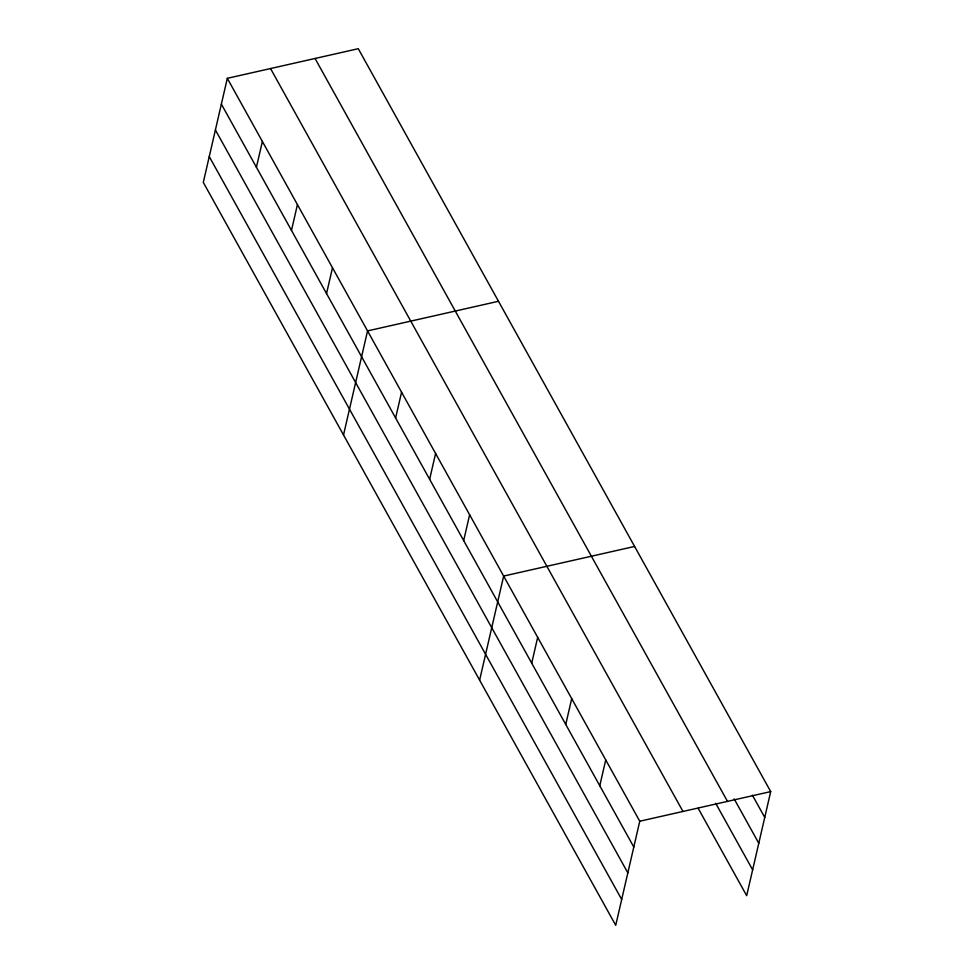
<?xml version="1.0" encoding="UTF-8"?>
<svg xmlns="http://www.w3.org/2000/svg" width="974" height="974" viewBox="0 0 974 974"><rect width="100%" height="100%" fill="white"/><g stroke="black" fill="none" stroke-linecap="round" stroke-linejoin="round"><path stroke-width="1.46" d="M227.319 78.322L203.298 182.394L615.726 925.3L639.76 821.228L227.319 78.322L358.274 48.7L770.702 791.606L746.681 895.678L698.175 808.31M256.418 167.272L262.383 141.461M291.482 230.424L297.435 204.613M326.534 293.564L332.487 267.765M343.518 434.976L367.551 330.904L498.493 301.283M395.614 418.004L401.58 392.193M429.644 479.293L435.597 453.482M463.673 540.582L469.626 514.771M479.622 680.144L503.655 576.072L634.598 546.451M531.719 663.16L537.672 637.361M565.748 724.449L571.701 698.65M599.777 785.738L605.731 759.939M639.76 821.228L770.702 791.606M752.439 795.247L764.748 817.417M734.165 798.899L758.783 843.24M315.052 58.477L727.493 801.383M715.72 803.343L752.646 869.855M270.541 68.545L682.969 811.452M221.366 104.121L633.794 847.027M215.4 129.956L627.84 872.862M209.252 156.571L621.692 899.477"/></g></svg>
